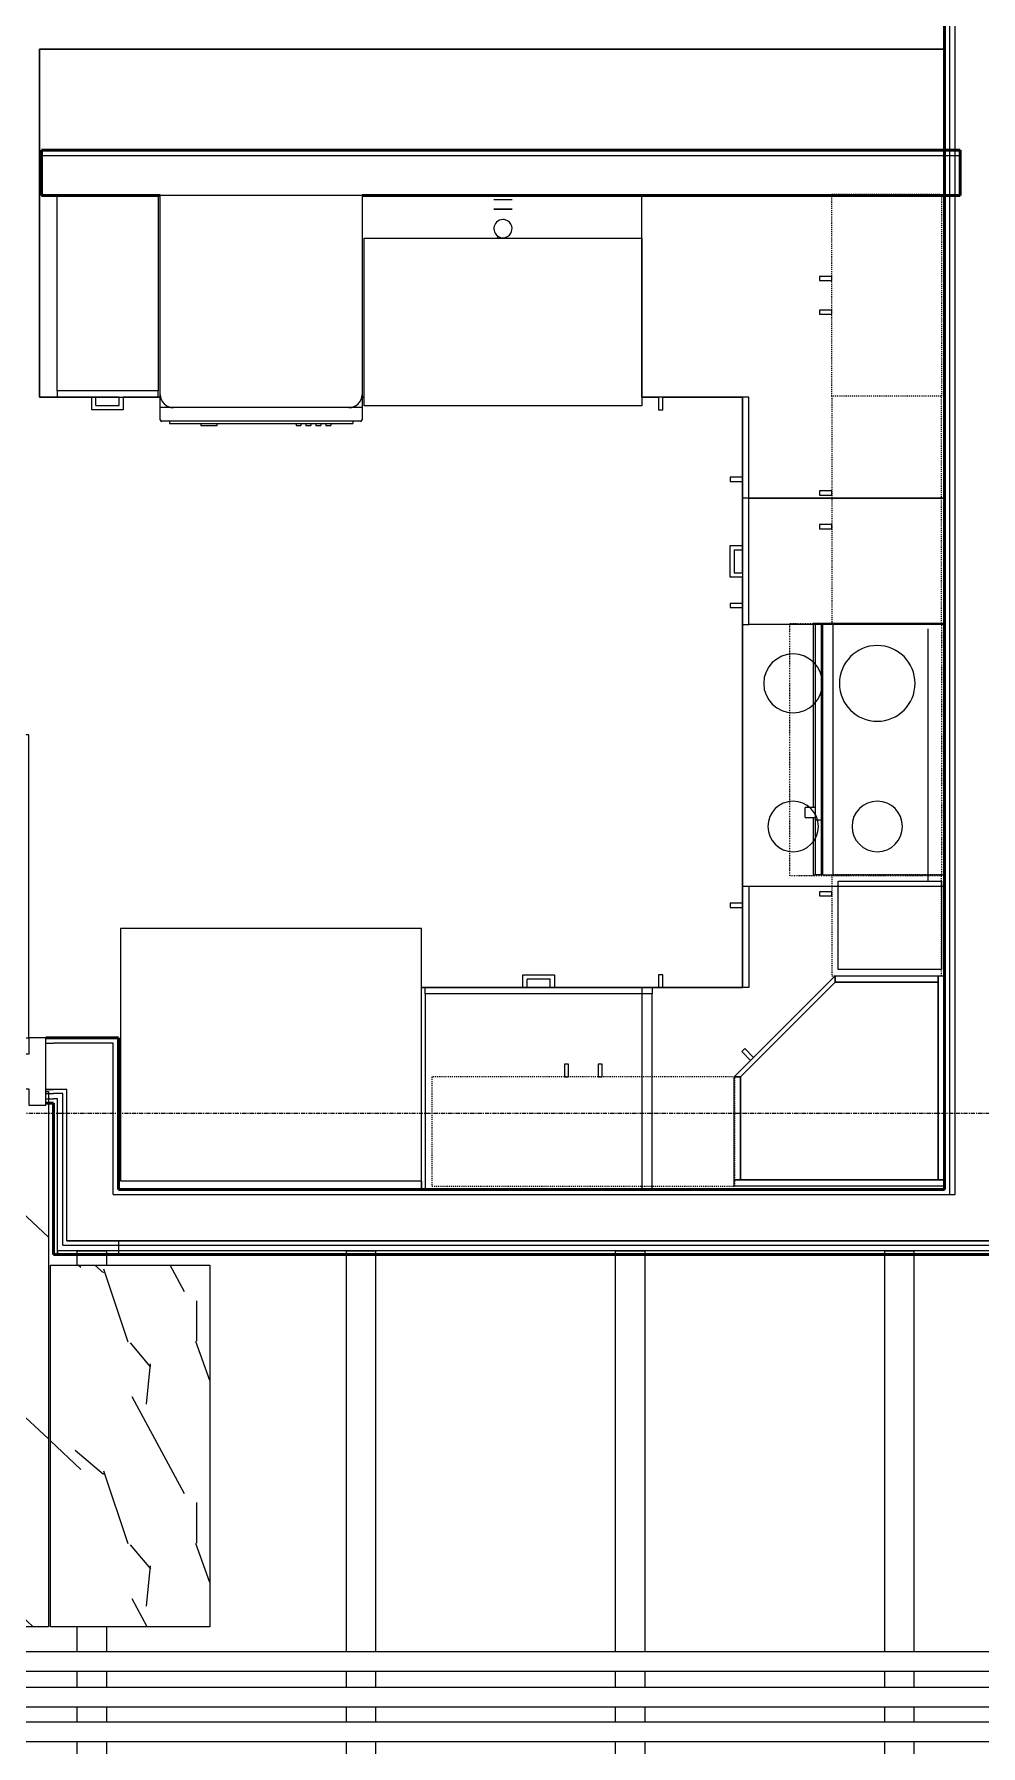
# Model space of a CAD drawing. Header units: inches. Extents: x -4218 to -1830, y 9767 to 12426.
# Drawn here: x -3028.8 to -2916.3, y 10392 to 10595.4 of the extents above; entities that cross this region are included whole.
import ezdxf

# ---------------------------------------------------------------- set-up
doc = ezdxf.new("R2010")
doc.units = ezdxf.units.IN
doc.header["$MEASUREMENT"] = 0
for name, pattern in [('Dash', [0.25, 0.125, -0.125]), ('Grid Line 1_2_', [0.875, 0.5, -0.125, 0.125, -0.125]), ('Overhead', [0.15625, 0.09375, -0.0625])]:
    doc.linetypes.add(name, pattern=pattern)
for name, color, linetype, lineweight in [('0-1', 7, 'Continuous', 5), ('0-2', 10, 'Continuous', 9), ('A-CLNG-1', 252, 'Continuous', 9), ('A-CLNG-2', 10, 'Continuous', 9), ('A-CLNG-PATT-1', 9, 'Continuous', 13), ('A-DETL-MBND', 5, 'Continuous', 9), ('A-DOOR-1', 10, 'Continuous', 9), ('A-DOOR-2', 50, 'Continuous', 20), ('A-DOOR-FRAM-3', 50, 'Continuous', 20), ('A-ROOF-1', 132, 'Continuous', 9), ('A-WALL-1', 7, 'Continuous', 50), ('A-WALL-2', 250, 'Continuous', 13), ('A-WALL-4', 252, 'Continuous', 9), ('A-WALL-5', 253, 'Continuous', 9), ('A-WALL-7', 113, 'Continuous', 9), ('I-WALL-1', 7, 'Continuous', 50), ('I-WALL-3', 252, 'Continuous', 9), ('I-WALL-4', 253, 'Continuous', 9), ('I-WALL-5', 254, 'Continuous', 9), ('P-PIPE-1', 10, 'Continuous', 9), ('P-SANR-FIXT-1', 10, 'Continuous', 9), ('P-SANR-FIXT-2', 252, 'Continuous', 9), ('Q-CASE', 31, 'Continuous', 9), ('Q-CASE-1', 253, 'Continuous', 9), ('Q-CASE-2', 252, 'Continuous', 9), ('Q-CASE-3', 10, 'Continuous', 9), ('Q-CASE-4', 252, 'Dash', 9), ('Q-CASE-5', 253, 'Dash', 9), ('Q-CASE-6', 254, 'Continuous', 9), ('Q-CASE-7', 254, 'Dash', 9), ('Q-SPCQ-1', 10, 'Continuous', 9), ('Q-SPCQ-2', 91, 'Overhead', 9), ('S-BEAM', 12, 'Continuous', 9), ('S-GRID-1', 1, 'Grid Line 1_2_', 9)]:
    doc.layers.add(name, color=color, linetype=linetype, lineweight=lineweight)

# ---------------------------------------------------------------- blocks, each defined once
blk = doc.blocks.new('Refrigerator_-_Side-by-Side_6047 - 36_ X 30_-345559-BACKGROUND - RCP - 3RD FLOOR')
at = {"layer": 'Q-SPCQ-1'}
for p, q in [((17.87, 14.42), (-17.88, 14.42)), ((-17.88, 14.42), (-17.88, -15.58)), ((17.87, -15.58), (17.87, 14.42)), ((-17.88, -15.58), (17.87, -15.58))]:
    blk.add_line(p, q, dxfattribs=at)
blk = doc.blocks.new('Range - 24_ x 30_-2320547-BACKGROUND - RCP - 3RD FLOOR')
at = {"layer": 'Q-SPCQ-1'}
blk.add_line((0, 22), (30, 22), dxfattribs=at)
for centre, radius, start, end in [((6.5, 16), 4.5, 360, 180), ((23.5, 16), 3, 360, 180), ((6.5, 16), 4.5, 180, 360), ((23.5, 16), 3, 180, 0), ((6.5, 6), 3.5, 360, 180), ((23.5, 6), 3, 360, 180), ((6.5, 6), 3.5, 180, 0), ((23.5, 6), 3, 180, 360)]:
    blk.add_arc(centre, radius, start, end, dxfattribs=at)
blk = doc.blocks.new('Dishwasher_15404 - 34_ counter-V36-BACKGROUND - RCP - 3RD FLOOR')
at = {"layer": 'Q-SPCQ-1'}
for p, q in [((0, 24), (23.68, 24)), ((0, 0), (0, 24)), ((23.68, 24), (25.25, 24)), ((25.25, 24), (26.68, 24)), ((25.25, 24), (25.25, 22.43)), ((25.25, 22.43), (25.25, 1.57)), ((26.87, 23.8), (26.87, 0.2)), ((26.87, 22.91), (27.12, 22.91)), ((27.12, 21.39), (27.12, 22.91)), ((27.12, 20.19), (27.12, 21.39)), ((27.12, 20.28), (27.37, 20.28)), ((27.12, 3.81), (27.12, 20.19)), ((27.12, 19.69), (27.37, 19.69)), ((27.12, 19.1), (27.37, 19.1)), ((27.12, 18.51), (27.37, 18.51)), ((27.37, 19.69), (27.37, 20.28)), ((27.37, 18.51), (27.37, 19.1)), ((27.12, 17.92), (27.37, 17.92)), ((27.12, 17.33), (27.37, 17.33)), ((27.12, 16.74), (27.37, 16.74)), ((27.37, 17.33), (27.37, 17.92)), ((27.37, 16.15), (27.37, 16.74)), ((27.12, 16.15), (27.37, 16.15)), ((27.37, 6.79), (27.12, 6.79)), ((27.37, 5.81), (27.37, 6.79)), ((27.12, 4.82), (27.37, 4.82)), ((27.37, 4.82), (27.37, 5.81)), ((27.12, 2.61), (27.12, 3.81)), ((27.12, 1.09), (27.12, 2.61)), ((23.68, 0), (0, 0)), ((25.25, 1.57), (25.25, 0)), ((26.87, 1.09), (27.12, 1.09)), ((25.25, 0), (23.68, 0)), ((26.68, 0), (25.25, 0))]:
    blk.add_line(p, q, dxfattribs=at)
for centre, radius, start, end in [((23.68, 22.43), 1.57, 360, 90), ((23.68, 22.43), 1.57, 32.077, 42.3359), ((23.68, 22.43), 1.57, 17.8182, 27.5266), ((23.68, 22.43), 1.57, 360, 12.8219), ((26.68, 23.8), 0.197, 360, 90), ((23.68, 1.57), 1.57, 270, 360), ((23.68, 1.57), 1.57, 317.6641, 327.923), ((23.68, 1.57), 1.57, 332.4734, 342.1818), ((23.68, 1.57), 1.57, 346.3575, 360), ((26.68, 0.2), 0.197, 270, 360), ((26.68, 0.2), 0.197, 270, 345)]:
    blk.add_arc(centre, radius, start, end, dxfattribs=at)
blk = doc.blocks.new('30quot_MicrowaveVent_11166 - 70cm miele oven-V37-BACKGROUND - RCP - 3RD FLOOR')
at = {"layer": 'Q-CASE-1'}
for p, q in [((-14.2, 0), (-14.2, -0.38)), ((15.68, -0.38), (15.68, 0))]:
    blk.add_line(p, q, dxfattribs=at)
at = {"layer": 'Q-CASE-2'}
for p, q in [((-14.2, -0.38), (-14.2, -13.23)), ((15.68, -13.23), (15.68, -0.38)), ((-14.2, -13.23), (-14.2, -14.49)), ((15.68, -13.23), (-14.2, -13.23)), ((15.68, -14.49), (15.68, -13.23)), ((-14.2, -14.49), (15.68, -14.49)), ((9.18, -14.61), (-14.2, -14.61)), ((-14.2, -14.61), (-14.2, -15.39)), ((-14.2, -15.39), (-14.2, -15.6)), ((-14.2, -15.39), (9.18, -15.39)), ((-14.2, -15.6), (7.69, -15.6)), ((7.69, -15.39), (7.69, -16.55)), ((8.88, -16.55), (8.88, -15.39)), ((8.88, -15.6), (15.68, -15.6)), ((9.18, -14.61), (9.18, -15.39)), ((15.68, -14.61), (9.18, -14.61)), ((9.18, -14.61), (9.18, -15.39)), ((9.18, -15.39), (15.68, -15.39)), ((15.68, -14.61), (15.68, -15.39)), ((15.68, -15.54), (15.68, -15.39)), ((15.68, -15.6), (15.68, -15.54)), ((7.69, -16.6), (8.88, -16.6))]:
    blk.add_line(p, q, dxfattribs=at)
at = {"layer": 'Q-CASE-6'}
blk.add_line((15.68, 0), (-14.2, 0), dxfattribs=at)
blk = doc.blocks.new('300 Series Wall Hung Cabinet_302 - 36_ x 36_-2571299-BACKGROUND - RCP - 3RD FLOOR')
at = {"layer": 'Q-CASE-2'}
for p, q in [((-1.76, -13.19), (-2.25, -13.19)), ((-2.25, -13.19), (-2.25, -14.69)), ((-1.76, -14.69), (-1.76, -13.19)), ((2.24, -13.19), (1.75, -13.19)), ((1.75, -13.19), (1.75, -14.69)), ((2.24, -14.69), (2.24, -13.19)), ((-2.25, -14.69), (-1.76, -14.69)), ((1.75, -14.69), (2.24, -14.69))]:
    blk.add_line(p, q, dxfattribs=at)
at = {"layer": 'Q-CASE-4'}
for p, q in [((-18, -0.19), (-18, -13.19)), ((18, -13.19), (18, -0.19)), ((-18, -13.19), (18, -13.19))]:
    blk.add_line(p, q, dxfattribs=at)
at = {"layer": 'Q-CASE-5'}
blk.add_line((18, -0.19), (-18, -0.19), dxfattribs=at)
blk = doc.blocks.new('Base Cabinet 3 Drawer 230 - Base Cabinet 3 Drawer 230 27_-2602705-BACKGROUND - RCP - 3RD FLOOR')
at = {"layer": 'Q-CASE-3'}
for p, q in [((-1.14, 24), (-1.14, 25.5)), ((-1.14, 25.5), (2.61, 25.5)), ((2.11, 25), (-0.64, 25)), ((-0.64, 24), (-0.64, 25)), ((2.11, 24), (2.11, 25)), ((2.61, 25.5), (2.61, 24)), ((-12.76, 24), (14.24, 24)), ((-12.76, 23.25), (-12.76, 24)), ((14.24, 23.25), (-12.76, 23.25)), ((-12.76, 23.25), (-12.76, 0)), ((-1.14, 24), (-0.64, 24)), ((2.61, 24), (2.11, 24)), ((14.24, 24), (14.24, 23.25)), ((14.24, 0), (14.24, 23.25)), ((-12.76, 0), (14.24, 0))]:
    blk.add_line(p, q, dxfattribs=at)
blk = doc.blocks.new('Base Cabinet 4 Drawer 254 - Base Cabinet 4 Drawer 254 12_-2556189-BACKGROUND - RCP - 3RD FLOOR')
at = {"layer": 'Q-CASE-3'}
for p, q in [((-5.26, -23.25), (-5.26, 0)), ((-5.26, 0), (6.74, 0)), ((6.74, 0), (6.74, -23.25)), ((-5.26, -23.25), (-5.26, -24)), ((6.74, -23.25), (-5.26, -23.25)), ((-5.26, -24), (6.74, -24)), ((-0.64, -24), (-1.14, -24)), ((-1.14, -25.5), (-1.14, -24)), ((-0.64, -25), (-0.64, -24)), ((2.11, -25), (2.11, -24)), ((2.11, -24), (2.61, -24)), ((2.61, -24), (2.61, -25.5)), ((6.74, -24), (6.74, -23.25)), ((2.61, -25.5), (-1.14, -25.5)), ((-0.64, -25), (2.11, -25))]:
    blk.add_line(p, q, dxfattribs=at)
blk = doc.blocks.new('kitchen_faucet_14143 - kitchen_faucet_14143-V38-BACKGROUND - RCP - 3RD FLOOR')
at = {"layer": 'P-SANR-FIXT-2'}
for p, q in [((-0.96, 0.61), (-0.92, 0.6)), ((2.26, 0.28), (2.26, 1.08)), ((2.26, -0.77), (2.26, 0.28)), ((2.34, 1.08), (2.34, 0.94)), ((2.34, 0.94), (2.34, 0)), ((2.34, 0), (2.34, -0.77)), ((3.44, 0.77), (3.44, 1.08)), ((3.44, 0.29), (3.44, 0.77)), ((3.44, -0.77), (3.44, 0.28)), ((2.26, -1.08), (2.26, -0.77)), ((2.34, -0.77), (2.34, -1.08)), ((3.44, -1.08), (3.44, -0.77))]:
    blk.add_line(p, q, dxfattribs=at)
at = {"layer": 'P-SANR-FIXT-2', "flags": 128}
blk.add_lwpolyline([(-1.12, 0.66), (-1.08, 0.65), (-1.04, 0.64), (-1, 0.62), (-0.96, 0.61)], dxfattribs=at)
at = {"layer": 'P-SANR-FIXT-2'}
for start, end in [(120, 180), (180, 240), (45, 120), (0, 45), (345, 0), (240, 285), (285, 345)]:
    blk.add_arc((0, 0), 1.08, start, end, dxfattribs=at)
blk = doc.blocks.new('Stainless Steel Farmhous Kitchen Sink - Stainless Steel Farmhous Kitchen Sink-2552578-BACKGROUND - RCP - 3RD FLOOR')
at = {"layer": 'P-SANR-FIXT-1'}
for p, q in [((-33, 22.2), (0, 22.2)), ((-33, 2.25), (-33, 22.2)), ((0, 22.2), (0, 2.25)), ((0, 2.25), (-33, 2.25))]:
    blk.add_line(p, q, dxfattribs=at)
blk = doc.blocks.new('308 - 308-V39-BACKGROUND - RCP - 3RD FLOOR')
at = {"layer": 'Q-CASE'}
for p, q in [((-12, 13.19), (0, 25.19)), ((0, 24.44), (-11.25, 13.19)), ((0, 25.19), (0, 24.44)), ((-11.25, 13.19), (-12, 13.19))]:
    blk.add_line(p, q, dxfattribs=at)
at = {"layer": 'Q-CASE-1'}
for p, q in [((12.63, 25.19), (13, 25.19)), ((12.62, 0.19), (-12, 0.19)), ((13, 0.94), (12.63, 0.94)), ((12.63, 0.94), (13, 0.94))]:
    blk.add_line(p, q, dxfattribs=at)
at = {"layer": 'Q-CASE-2'}
for p, q in [((-11.25, 13.19), (0, 24.44)), ((0, 25.19), (12.25, 25.19)), ((0, 24.44), (0, 25.19)), ((0, 24.44), (12.25, 24.44)), ((12.25, 24.44), (0, 24.44)), ((12.25, 25.19), (12.25, 24.44)), ((12.25, 0.94), (12.25, 25.19)), ((12.25, 25.19), (12.63, 25.19)), ((12.25, 24.44), (12.25, 0.94)), ((-10.76, 16.55), (-11.11, 16.2)), ((-9.7, 15.49), (-10.76, 16.55)), ((-11.11, 16.2), (-10.05, 15.14)), ((-12, 13.19), (-11.25, 13.19)), ((-12, 0.94), (-12, 13.19)), ((-11.25, 0.94), (-11.25, 13.19)), ((-11.25, 13.19), (-11.25, 0.94)), ((-11.25, 0.94), (-12, 0.94)), ((-12, 0.19), (-12, 0.94)), ((-12, 0.94), (12.63, 0.94)), ((12.25, 0.94), (-11.25, 0.94)), ((12.63, 0.94), (12.25, 0.94))]:
    blk.add_line(p, q, dxfattribs=at)
at = {"layer": 'Q-CASE-6'}
for p, q in [((13, 25.19), (13, 0.94)), ((13, 0.19), (12.63, 0.19)), ((13, 0.94), (13, 0.19))]:
    blk.add_line(p, q, dxfattribs=at)
blk = doc.blocks.new('Base Cabinet Corner 197 - Base Cabinet Corner 197-2569781-BACKGROUND - RCP - 3RD FLOOR')
at = {"layer": 'Q-CASE-3'}
for p, q in [((0.74, 36), (-23.26, 36)), ((-23.26, 36), (-23.26, 0)), ((0.74, 23.25), (0.74, 36)), ((0.74, 24), (0.74, 36)), ((0.73, 34), (0.73, 33.51)), ((2.23, 34), (0.73, 34)), ((0.73, 33.51), (2.23, 33.51)), ((2.23, 33.51), (2.23, 34)), ((10.73, 25.5), (10.24, 25.5)), ((10.24, 25.5), (10.24, 24)), ((10.73, 24), (10.73, 25.5)), ((12.74, 24), (0.74, 24)), ((0.74, 23.25), (0.74, 24)), ((12.74, 23.25), (0.74, 23.25)), ((10.24, 24), (10.73, 24)), ((12.74, 0), (12.74, 24)), ((-23.26, 0), (12.74, 0))]:
    blk.add_line(p, q, dxfattribs=at)
blk = doc.blocks.new('300 Series Wall Hung Cabinet_302 - 27_ X 36_-2604985-BACKGROUND - RCP - 3RD FLOOR')
at = {"layer": 'Q-CASE-2'}
for p, q in [((-1.76, -13.19), (-2.25, -13.19)), ((-2.25, -13.19), (-2.25, -14.69)), ((-1.76, -14.69), (-1.76, -13.19)), ((2.24, -13.19), (1.75, -13.19)), ((1.75, -13.19), (1.75, -14.69)), ((2.24, -14.69), (2.24, -13.19)), ((-2.25, -14.69), (-1.76, -14.69)), ((1.75, -14.69), (2.24, -14.69))]:
    blk.add_line(p, q, dxfattribs=at)
at = {"layer": 'Q-CASE-4'}
for p, q in [((-13.5, -0.19), (-13.5, -13.19)), ((13.5, -13.19), (13.5, -0.19)), ((-13.5, -13.19), (13.5, -13.19))]:
    blk.add_line(p, q, dxfattribs=at)
at = {"layer": 'Q-CASE-5'}
blk.add_line((13.5, -0.19), (-13.5, -0.19), dxfattribs=at)
blk = doc.blocks.new('Base Cabinet Corner 197 - Base Cabinet Corner 197-2565125-BACKGROUND - RCP - 3RD FLOOR')
at = {"layer": 'Q-CASE-3'}
for p, q in [((-23.26, 0), (12.74, 0)), ((-23.26, -36), (-23.26, 0)), ((12.74, 0), (12.74, -24)), ((0.74, -23.25), (0.74, -36)), ((12.74, -23.25), (0.74, -23.25)), ((0.74, -23.25), (0.74, -24)), ((0.74, -24), (0.74, -36)), ((12.74, -24), (0.74, -24)), ((10.73, -24), (10.24, -24)), ((10.24, -24), (10.24, -25.5)), ((10.73, -25.5), (10.73, -24)), ((10.24, -25.5), (10.73, -25.5)), ((2.23, -33.51), (0.73, -33.51)), ((0.73, -33.51), (0.73, -34)), ((0.73, -34), (2.23, -34)), ((2.23, -34), (2.23, -33.51)), ((0.74, -36), (-23.26, -36))]:
    blk.add_line(p, q, dxfattribs=at)
blk = doc.blocks.new('300 Series Wall Hung Cabinet_301 - 12_-2216986-BACKGROUND - RCP - 3RD FLOOR')
at = {"layer": 'Q-CASE-1'}
blk.add_line((-5.25, -0.19), (5.25, -0.19), dxfattribs=at)
at = {"layer": 'Q-CASE-2'}
for p, q in [((-5.25, -12.44), (-5.25, -0.19)), ((5.25, -0.19), (5.25, -12.44)), ((5.25, -12.44), (-5.25, -12.44)), ((-3.51, -13.19), (-4, -13.19)), ((-4, -13.19), (-4, -14.69)), ((-3.51, -14.69), (-3.51, -13.19)), ((-4, -14.69), (-3.51, -14.69))]:
    blk.add_line(p, q, dxfattribs=at)
at = {"layer": 'Q-CASE-4'}
for p, q in [((-6, -0.19), (-6, -13.19)), ((6, -13.19), (6, -0.19)), ((-6, -13.19), (6, -13.19))]:
    blk.add_line(p, q, dxfattribs=at)
at = {"layer": 'Q-CASE-5'}
blk.add_line((6, -0.19), (-6, -0.19), dxfattribs=at)
blk = doc.blocks.new('Single Door 1 Drawer 211 - 211 Base Cabinet Single Door1 Drawer 15_-2709718-BACKGROUND - RCP - 3RD FLOOR')
at = {"layer": 'Q-CASE-3'}
for p, q in [((-11.26, -23.25), (-11.26, 0)), ((-11.26, 0), (3.74, 0)), ((3.74, 0), (3.74, -23.25)), ((-11.26, -23.25), (-11.26, -24)), ((3.74, -23.25), (-11.26, -23.25)), ((-11.26, -24), (3.74, -24)), ((-5.14, -24), (-5.64, -24)), ((-5.64, -25.5), (-5.64, -24)), ((-5.14, -25), (-5.14, -24)), ((-2.39, -25), (-2.39, -24)), ((-2.39, -24), (-1.89, -24)), ((-1.89, -24), (-1.89, -25.5)), ((1.73, -24), (1.24, -24)), ((1.24, -24), (1.24, -25.5)), ((1.73, -25.5), (1.73, -24)), ((3.74, -24), (3.74, -23.25)), ((-1.89, -25.5), (-5.64, -25.5)), ((-5.14, -25), (-2.39, -25)), ((1.24, -25.5), (1.73, -25.5))]:
    blk.add_line(p, q, dxfattribs=at)
blk = doc.blocks.new('300 Series Wall Hung Cabinet_302 - 24_ X 36_-V45-BACKGROUND - RCP - 3RD FLOOR')
at = {"layer": 'Q-CASE-2'}
for p, q in [((-1.76, 14.69), (-2.25, 14.69)), ((-2.25, 14.69), (-2.25, 13.19)), ((-1.76, 13.19), (-1.76, 14.69)), ((2.24, 14.69), (1.75, 14.69)), ((1.75, 14.69), (1.75, 13.19)), ((2.24, 13.19), (2.24, 14.69)), ((-2.25, 13.19), (-1.76, 13.19)), ((1.75, 13.19), (2.24, 13.19))]:
    blk.add_line(p, q, dxfattribs=at)
at = {"layer": 'Q-CASE-4'}
for p, q in [((-12, 0.19), (-12, 13.19)), ((-12, 13.19), (11.87, 13.19))]:
    blk.add_line(p, q, dxfattribs=at)
at = {"layer": 'Q-CASE-5'}
for p, q in [((11.87, 13.19), (12, 13.19)), ((12, 13.19), (12, 0.19)), ((11.87, 0.19), (-12, 0.19))]:
    blk.add_line(p, q, dxfattribs=at)
at = {"layer": 'Q-CASE-7'}
blk.add_line((12, 0.19), (11.87, 0.19), dxfattribs=at)
blk = doc.blocks.new('Range_Hood_386 - 30_ Wide-2577799-BACKGROUND - RCP - 3RD FLOOR')
at = {"layer": 'Q-SPCQ-2'}
for p, q in [((-15, -6), (-15, 12)), ((-15, 12), (15, 12)), ((15, 12), (15, -6)), ((15, -6), (-15, -6))]:
    blk.add_line(p, q, dxfattribs=at)
blk = doc.blocks.new('CTR - 1st Phase - Unit Layouts_rvt-1-BACKGROUND - RCP - 3RD FLOOR')
at = {"layer": 'A-WALL-1'}
for p, q in [((-3027.92, 10576.29), (-3027.92, 10581.66)), ((-3027.92, 10581.66), (-2918.7, 10581.66)), ((-2918.7, 10581.66), (-2918.7, 10576.29)), ((-3013.82, 10576.29), (-3027.92, 10576.29)), ((-2918.7, 10576.29), (-2989.82, 10576.29))]:
    blk.add_line(p, q, dxfattribs=at)
at = {"layer": 'A-WALL-2'}
blk.add_line((-3027.92, 10581.04), (-2918.7, 10581.04), dxfattribs=at)
at = {"layer": 'A-WALL-4'}
for p, q in [((-3027.92, 10581.66), (-3027.92, 10576.29)), ((-3027.92, 10581.66), (-2920.57, 10581.66)), ((-3013.82, 10576.29), (-3027.92, 10576.29)), ((-2920.57, 10576.29), (-2989.82, 10576.29))]:
    blk.add_line(p, q, dxfattribs=at)
at = {"layer": 'A-WALL-5'}
for p, q in [((-2920.57, 10581.66), (-2918.7, 10581.66)), ((-2918.7, 10581.66), (-2918.7, 10576.29)), ((-2918.7, 10576.29), (-2920.57, 10576.29))]:
    blk.add_line(p, q, dxfattribs=at)
at = {"layer": 'A-WALL-7'}
for p, q in [((-2920.57, 10593.66), (-3028.16, 10593.66)), ((-3028.16, 10593.66), (-3028.16, 10552.29)), ((-3028.16, 10552.29), (-3028.16, 10593.66)), ((-3028.16, 10593.66), (-2920.57, 10593.66)), ((-2920.57, 10581.66), (-2920.57, 10593.66)), ((-2920.57, 10593.66), (-2920.57, 10581.66)), ((-2920.57, 10576.29), (-2920.57, 10581.66)), ((-2920.57, 10581.66), (-2920.57, 10576.29)), ((-2920.57, 10458.16), (-2920.57, 10576.29)), ((-2920.57, 10576.29), (-2920.57, 10458.16)), ((-3028.16, 10552.29), (-3021.94, 10552.29)), ((-3021.94, 10552.29), (-3028.16, 10552.29)), ((-3021.45, 10552.29), (-3018.7, 10552.29)), ((-3018.7, 10552.29), (-3021.45, 10552.29)), ((-3018.21, 10552.29), (-3013.82, 10552.29)), ((-3013.82, 10552.29), (-3018.21, 10552.29)), ((-2989.82, 10552.29), (-2989.57, 10552.29)), ((-2989.57, 10552.29), (-2989.82, 10552.29)), ((-2956.57, 10552.29), (-2954.57, 10552.29)), ((-2954.57, 10552.29), (-2956.57, 10552.29)), ((-2954.09, 10552.29), (-2944.57, 10552.29)), ((-2944.57, 10552.29), (-2954.09, 10552.29)), ((-2944.57, 10552.29), (-2944.57, 10542.79)), ((-2944.57, 10542.79), (-2944.57, 10552.29)), ((-2944.57, 10542.79), (-2944.57, 10542.3)), ((-2944.57, 10542.3), (-2944.57, 10534.66)), ((-2944.57, 10534.66), (-2944.57, 10542.3)), ((-2944.57, 10534.66), (-2944.57, 10534.17)), ((-2944.57, 10534.17), (-2944.57, 10531.41)), ((-2944.57, 10531.41), (-2944.57, 10534.17)), ((-2944.57, 10531.41), (-2944.57, 10530.91)), ((-2944.57, 10530.91), (-2944.57, 10527.79)), ((-2944.57, 10527.79), (-2944.57, 10530.91)), ((-2944.57, 10527.79), (-2944.57, 10527.3)), ((-2944.57, 10527.3), (-2944.57, 10492.15)), ((-2944.57, 10492.15), (-2944.57, 10527.3)), ((-2944.57, 10492.15), (-2944.57, 10491.66)), ((-2944.57, 10491.66), (-2944.57, 10482.16)), ((-2944.57, 10482.16), (-2944.57, 10491.66)), ((-2970.7, 10482.16), (-2982.77, 10482.16)), ((-2982.77, 10482.16), (-2970.7, 10482.16)), ((-2970.2, 10482.16), (-2970.7, 10482.16)), ((-2967.45, 10482.16), (-2970.2, 10482.16)), ((-2970.2, 10482.16), (-2967.45, 10482.16)), ((-2966.95, 10482.16), (-2967.45, 10482.16)), ((-2944.57, 10482.16), (-2966.95, 10482.16)), ((-2966.95, 10482.16), (-2944.57, 10482.16)), ((-2982.77, 10459.16), (-2982.77, 10458.16)), ((-2982.77, 10458.16), (-2982.77, 10459.16)), ((-2982.77, 10458.16), (-2920.57, 10458.16)), ((-2920.57, 10458.16), (-2982.77, 10458.16))]:
    blk.add_line(p, q, dxfattribs=at)
at = {"layer": '0-2'}
for name, p, rotation in [('300 Series Wall Hung Cabinet_302 - 24_ X 36_-V45-BACKGROUND - RCP - 3RD FLOOR', (-2920.76, 10564.42), 89.99999999999984), ('Dishwasher_15404 - 34_ counter-V36-BACKGROUND - RCP - 3RD FLOOR', (-3013.82, 10576.31), 269.9999999999772), ('kitchen_faucet_14143 - kitchen_faucet_14143-V38-BACKGROUND - RCP - 3RD FLOOR', (-2973.07, 10572.33), 90.00000000000729), ('Base Cabinet Corner 197 - Base Cabinet Corner 197-2565125-BACKGROUND - RCP - 3RD FLOOR', (-2920.57, 10553.03), 269.9999999999955), ('Stainless Steel Farmhous Kitchen Sink - Stainless Steel Farmhous Kitchen Sink-2552578-BACKGROUND - RCP - 3RD FLOOR', (-2989.57, 10573.46), 180), ('300 Series Wall Hung Cabinet_302 - 27_ X 36_-2604985-BACKGROUND - RCP - 3RD FLOOR', (-2920.76, 10538.92), 269.9999999999998), ('Single Door 1 Drawer 211 - 211 Base Cabinet Single Door1 Drawer 15_-2709718-BACKGROUND - RCP - 3RD FLOOR', (-2920.57, 10529.03), 269.9999999999974), ('Range - 24_ x 30_-2320547-BACKGROUND - RCP - 3RD FLOOR', (-2944.57, 10524.79), 269.9999999999817), ('Range_Hood_386 - 30_ Wide-2577799-BACKGROUND - RCP - 3RD FLOOR', (-2932.95, 10510.42), 270.0000000000022), ('30quot_MicrowaveVent_11166 - 70cm miele oven-V37-BACKGROUND - RCP - 3RD FLOOR', (-2920.57, 10511.22), 269.9999999999994), ('300 Series Wall Hung Cabinet_301 - 12_-2216986-BACKGROUND - RCP - 3RD FLOOR', (-2920.76, 10489.54), 269.9999999999998), ('Base Cabinet Corner 197 - Base Cabinet Corner 197-2569781-BACKGROUND - RCP - 3RD FLOOR', (-2920.57, 10481.43), 90.00000000000179), ('Refrigerator_-_Side-by-Side_6047 - 36_ X 30_-345559-BACKGROUND - RCP - 3RD FLOOR', (-3000.65, 10473.59), 180), ('300 Series Wall Hung Cabinet_302 - 36_ x 36_-2571299-BACKGROUND - RCP - 3RD FLOOR', (-2963.51, 10458.35), 180)]:
    blk.add_blockref(name, p, dxfattribs=dict(at, rotation=rotation))
for name, p in [('Base Cabinet 4 Drawer 254 - Base Cabinet 4 Drawer 254 12_-2556189-BACKGROUND - RCP - 3RD FLOOR', (-3020.81, 10576.31)), ('Base Cabinet 3 Drawer 230 - Base Cabinet 3 Drawer 230 27_-2602705-BACKGROUND - RCP - 3RD FLOOR', (-2969.56, 10458.16)), ('308 - 308-V39-BACKGROUND - RCP - 3RD FLOOR', (-2933.57, 10458.35))]:
    blk.add_blockref(name, p, dxfattribs=at)
blk = doc.blocks.new('HOLLOW METAL - UNIT DOOR-2191979-BACKGROUND - RCP - 3RD FLOOR')
at = {"layer": 'A-DOOR-1'}
blk.add_arc((18, 4.125), 36, 90, 180, dxfattribs=at)
at = {"layer": 'A-DOOR-2'}
for p, q in [((18, 40.125), (16.25, 40.125)), ((16.25, 40.125), (16.25, 4.125)), ((18, 4.125), (18, 40.125)), ((16.25, 4.125), (18, 4.125))]:
    blk.add_line(p, q, dxfattribs=at)
at = {"layer": 'A-DOOR-FRAM-3'}
for p, q in [((-18, 4.125), (-20, 4.125)), ((-20, 4.125), (-20, -3.875)), ((-18, 2.1875), (-18, 4.125)), ((18, 4.125), (18, 2.1875)), ((20, 4.125), (18, 4.125)), ((20, -3.875), (20, 4.125)), ((-17.375, 2.1875), (-18, 2.1875)), ((-17.375, -1.9375), (-17.375, 2.1875)), ((18, 2.1875), (17.375, 2.1875)), ((17.375, 2.1875), (17.375, -1.9375)), ((-18, -3.875), (-18, -1.9375)), ((-18, -1.9375), (-17.375, -1.9375)), ((17.375, -1.9375), (18, -1.9375)), ((18, -1.9375), (18, -3.875)), ((-20, -3.875), (-18, -3.875)), ((18, -3.875), (20, -3.875))]:
    blk.add_line(p, q, dxfattribs=at)
blk = doc.blocks.new('CTR - 1st Phase - Common Walls_rvt-1-BACKGROUND - RCP - 3RD FLOOR')
at = {"layer": 'A-CLNG-PATT-1'}
h = blk.add_hatch(dxfattribs=at)
h.set_pattern_fill('FP_1', color=256, style=0, pattern_type=2)
h.set_pattern_definition([(108.435, (6.24, 0), (-23.9995167, 47.999875), [9.107, -66.787]), (139.399, (3.36, 8.64), (-144.0005735, 119.9994401), [4.425, -216.844]), (136.848, (24, 11.52), (-360.00235884, 335.99803914), [10.527, -515.834]), (109.983, (16.32, 18.72), (-71.99926767, 192.0004429), [5.618, -275.295]), (90, (14.4, 0), (-24, 24), [4.8, -19.2]), (118.443, (14.4, 4.8), (168.00080613, -311.999948405), [13.101, -641.971]), (84.289, (8.16, 16.32), (-24.00143285, -215.9997167), [4.824, -236.373]), (129.806, (8.64, 21.12), (96.0006462, -119.9991583), [3.749, -183.697])])
h.paths.add_polyline_path([(-3026.86, 10406.19), (-3007.91, 10406.19), (-3007.91, 10449.16), (-3026.86, 10449.16), (-3026.86, 10407.08)], flags=0)
h.paths.add_polyline_path([(-3083.22, 10406.19), (-3065.51, 10406.19), (-3065.51, 10468.16), (-3067.42, 10468.16), (-3067.42, 10469.8), (-3084.46, 10469.8), (-3084.46, 10406.19)], flags=0)
h.paths.add_polyline_path([(-3065.26, 10406.19), (-3027.11, 10406.19), (-3027.11, 10469.8), (-3027.42, 10469.8), (-3027.42, 10468.16), (-3029.42, 10468.16), (-3029.42, 10469.8), (-3065.26, 10469.8), (-3065.26, 10407.08)], flags=0)
at = {"layer": 'A-CLNG-1'}
for p, q in [((-3027.42, 10469.8), (-3027.11, 10469.8)), ((-3027.11, 10469.8), (-3027.11, 10468.41))]:
    blk.add_line(p, q, dxfattribs=at)
at = {"layer": 'A-CLNG-2'}
for p, q in [((-3027.11, 10468.41), (-3027.11, 10406.19)), ((-3026.86, 10406.19), (-3026.86, 10449.16)), ((-3026.86, 10449.16), (-3007.91, 10449.16)), ((-3007.91, 10449.16), (-3007.91, 10406.19)), ((-3027.11, 10406.19), (-3065.26, 10406.19)), ((-3007.91, 10406.19), (-3026.86, 10406.19))]:
    blk.add_line(p, q, dxfattribs=at)
at = {"layer": 'A-WALL-2'}
for p, q in [((-2919.95, 10458.16), (-2919.95, 10843.14)), ((-2919.32, 10458.16), (-2919.32, 10843.14)), ((-3027.42, 10475.54), (-3026.52, 10475.54)), ((-3024.9, 10475.54), (-3026.52, 10475.54)), ((-3019.4, 10475.54), (-3024.9, 10475.54)), ((-3019.4, 10457.54), (-3019.4, 10475.54)), ((-3027.42, 10470.04), (-3026.52, 10470.04)), ((-3027.42, 10469.54), (-3026.52, 10469.54)), ((-3027.42, 10468.91), (-3026.52, 10468.91)), ((-3025.4, 10470.04), (-3026.52, 10470.04)), ((-3026.02, 10469.54), (-3026.52, 10469.54)), ((-3026.02, 10468.91), (-3026.52, 10468.91)), ((-3025.4, 10469.54), (-3026.02, 10469.54)), ((-3026.02, 10450.91), (-3026.02, 10468.91)), ((-3024.9, 10470.04), (-3025.4, 10470.04)), ((-3025.4, 10451.54), (-3025.4, 10469.54)), ((-3024.9, 10452.04), (-3024.9, 10470.04)), ((-3019.4, 10457.54), (-3018.77, 10457.54)), ((-3018.77, 10457.54), (-2919.95, 10457.54)), ((-2919.95, 10457.54), (-2919.95, 10458.16)), ((-2919.95, 10457.54), (-2919.32, 10457.54)), ((-2919.95, 10457.54), (-2919.32, 10457.54)), ((-2919.32, 10457.54), (-2919.32, 10458.16)), ((-3026.02, 10450.91), (-3026.02, 10450.41)), ((-3026.02, 10450.91), (-3025.4, 10450.91)), ((-3026.02, 10450.41), (-3026.02, 10450.91)), ((-3025.4, 10451.54), (-3024.9, 10451.54)), ((-3025.4, 10450.91), (-3018.77, 10450.91)), ((-3024.9, 10452.04), (-3019.4, 10452.04)), ((-3024.9, 10451.54), (-3018.77, 10451.54)), ((-3019.4, 10452.04), (-3018.77, 10452.04)), ((-3018.77, 10452.04), (-2786.1, 10452.04)), ((-3018.77, 10451.54), (-2786.1, 10451.54)), ((-3018.77, 10450.91), (-2786.1, 10450.91))]:
    blk.add_line(p, q, dxfattribs=at)
at = {"layer": 'I-WALL-1'}
for p, q in [((-2920.57, 10458.16), (-2920.57, 10843.14)), ((-3027.42, 10476.16), (-3026.52, 10476.16)), ((-3026.52, 10476.16), (-3019.4, 10476.16)), ((-3019.4, 10476.16), (-3018.77, 10476.16)), ((-3018.77, 10476.16), (-3018.77, 10458.16)), ((-3026.52, 10468.41), (-3027.42, 10468.41)), ((-3026.52, 10450.41), (-3026.52, 10468.41)), ((-3018.77, 10458.16), (-2920.57, 10458.16)), ((-3026.02, 10450.41), (-3026.52, 10450.41)), ((-3018.77, 10450.41), (-3026.02, 10450.41)), ((-2786.1, 10450.41), (-3018.77, 10450.41))]:
    blk.add_line(p, q, dxfattribs=at)
at = {"layer": 'I-WALL-3'}
for p, q in [((-3026.52, 10468.41), (-3027.11, 10468.41)), ((-3026.52, 10450.41), (-3026.52, 10468.41)), ((-3026.52, 10450.41), (-3026.15, 10450.41)), ((-2786.1, 10450.41), (-3007.91, 10450.41))]:
    blk.add_line(p, q, dxfattribs=at)
at = {"layer": 'I-WALL-4'}
for p, q in [((-3026.15, 10450.41), (-3018.77, 10450.41)), ((-3018.77, 10452.04), (-3018.77, 10450.79)), ((-3018.77, 10452.04), (-3018.77, 10450.79)), ((-3007.91, 10450.41), (-3018.77, 10450.41))]:
    blk.add_line(p, q, dxfattribs=at)
at = {"layer": 'I-WALL-5'}
blk.add_line((-3018.77, 10450.79), (-3018.77, 10450.41), dxfattribs=at)
blk.add_line((-3018.77, 10450.79), (-3018.77, 10450.41), dxfattribs=at)
at = {"layer": 'P-PIPE-1'}
for p, q in [((-3361.18, 10403.25), (-2798.23, 10403.25)), ((-2798.23, 10400.87), (-3361.18, 10400.87)), ((-3361.18, 10399.01), (-2798.23, 10399.01)), ((-2798.23, 10396.63), (-3361.18, 10396.63)), ((-3361.18, 10394.88), (-2798.23, 10394.88)), ((-2798.23, 10392.5), (-3361.18, 10392.5))]:
    blk.add_line(p, q, dxfattribs=at)
at = {"layer": '0-2'}
blk.add_blockref('HOLLOW METAL - UNIT DOOR-2191979-BACKGROUND - RCP - 3RD FLOOR', (-3047.42, 10472.04), dxfattribs=at)
blk = doc.blocks.new('Dimension Lumber - LVL - 3_5X5_5-2690765-BACKGROUND - RCP - 3RD FLOOR')
at = {"layer": 'A-DETL-MBND'}
for p, q in [((-3020.17, 10450.81), (-3023.67, 10450.81)), ((-3023.67, 10450.41), (-3023.67, 10450.78)), ((-3023.67, 10450.16), (-3023.67, 10450.41)), ((-3020.17, 10450.41), (-3020.17, 10450.79)), ((-3020.17, 10450.16), (-3020.17, 10450.41)), ((-3023.67, 10449.16), (-3023.67, 10450.16)), ((-3020.17, 10449.16), (-3020.17, 10450.16)), ((-3023.67, 10403.25), (-3023.67, 10406.19)), ((-3020.17, 10403.25), (-3020.17, 10406.19)), ((-3023.67, 10399.01), (-3023.67, 10400.87)), ((-3020.17, 10399.01), (-3020.17, 10400.87)), ((-3023.67, 10394.88), (-3023.67, 10396.63)), ((-3020.17, 10394.88), (-3020.17, 10396.63)), ((-3023.67, 10381.16), (-3023.67, 10392.5)), ((-3020.17, 10381.16), (-3020.17, 10392.5)), ((-3023.67, 10381.03), (-3023.67, 10381.16)), ((-3020.17, 10381.03), (-3020.17, 10381.16)), ((-3023.67, 10380.91), (-3023.67, 10381.03)), ((-3023.67, 10381.03), (-3020.17, 10381.03)), ((-3020.17, 10380.91), (-3023.67, 10380.91)), ((-3020.17, 10381.03), (-3020.17, 10380.91))]:
    blk.add_line(p, q, dxfattribs=at)
blk = doc.blocks.new('Dimension Lumber - LVL - 3_5X5_5-V164-BACKGROUND - RCP - 3RD FLOOR')
at = {"layer": 'A-DETL-MBND'}
for p, q in [((-2988.17, 10450.81), (-2991.67, 10450.81)), ((-2991.67, 10450.41), (-2991.67, 10450.81)), ((-2991.67, 10403.25), (-2991.67, 10450.41)), ((-2988.17, 10450.41), (-2988.17, 10450.81)), ((-2988.17, 10403.25), (-2988.17, 10450.41)), ((-2991.67, 10399.01), (-2991.67, 10400.87)), ((-2988.17, 10399.01), (-2988.17, 10400.87)), ((-2991.67, 10394.88), (-2991.67, 10396.63)), ((-2988.17, 10394.88), (-2988.17, 10396.63)), ((-2991.67, 10381.16), (-2991.67, 10392.5)), ((-2988.17, 10381.16), (-2988.17, 10392.5)), ((-2991.67, 10381.03), (-2991.67, 10381.16)), ((-2988.17, 10381.03), (-2988.17, 10381.16)), ((-2991.67, 10380.91), (-2991.67, 10381.03)), ((-2991.67, 10381.03), (-2988.17, 10381.03)), ((-2988.17, 10380.91), (-2991.67, 10380.91)), ((-2988.17, 10381.03), (-2988.17, 10380.91))]:
    blk.add_line(p, q, dxfattribs=at)
blk = doc.blocks.new('Dimension Lumber - LVL - 3_5X5_5-V165-BACKGROUND - RCP - 3RD FLOOR')
at = {"layer": 'A-DETL-MBND'}
for p, q in [((-2924.17, 10450.81), (-2927.67, 10450.81)), ((-2927.67, 10450.41), (-2927.67, 10450.81)), ((-2927.67, 10403.25), (-2927.67, 10450.41)), ((-2924.17, 10450.41), (-2924.17, 10450.81)), ((-2924.17, 10403.25), (-2924.17, 10450.41)), ((-2927.67, 10399.01), (-2927.67, 10400.87)), ((-2924.17, 10399.01), (-2924.17, 10400.87)), ((-2927.67, 10394.88), (-2927.67, 10396.63)), ((-2924.17, 10394.88), (-2924.17, 10396.63)), ((-2927.67, 10381.16), (-2927.67, 10392.5)), ((-2924.17, 10381.16), (-2924.17, 10392.5)), ((-2927.67, 10381.03), (-2927.67, 10381.16)), ((-2924.17, 10381.03), (-2924.17, 10381.16)), ((-2927.67, 10380.93), (-2927.67, 10381.03)), ((-2927.67, 10381.03), (-2924.17, 10381.03)), ((-2924.17, 10380.91), (-2927.67, 10380.91)), ((-2924.17, 10381.03), (-2924.17, 10380.94))]:
    blk.add_line(p, q, dxfattribs=at)

msp = doc.modelspace()

# ---------------------------------------------------------------- linework, layer by layer
at = {"layer": 'A-ROOF-1'}
for p, q in [((-3024.9, 10470.04), (-3027.42, 10470.04)), ((-3024.9, 10452.04), (-3024.9, 10470.04)), ((-2779.97, 10452.04), (-3024.9, 10452.04))]:
    msp.add_line(p, q, dxfattribs=at)
at = {"layer": 'S-GRID-1'}
msp.add_line((-1830.2, 10467.19), (-4168.71, 10467.19), dxfattribs=at)

# ---------------------------------------------------------------- block references
at = {"layer": '0-1'}
for name in ['CTR - 1st Phase - Unit Layouts_rvt-1-BACKGROUND - RCP - 3RD FLOOR', 'CTR - 1st Phase - Common Walls_rvt-1-BACKGROUND - RCP - 3RD FLOOR']:
    msp.add_blockref(name, (0, 0), dxfattribs=at)
at = {"layer": 'S-BEAM'}
for name, p in [('Dimension Lumber - LVL - 3_5X5_5-2690765-BACKGROUND - RCP - 3RD FLOOR', (0, 0)), ('Dimension Lumber - LVL - 3_5X5_5-V164-BACKGROUND - RCP - 3RD FLOOR', (0, 0)), ('Dimension Lumber - LVL - 3_5X5_5-V164-BACKGROUND - RCP - 3RD FLOOR', (32, 0)), ('Dimension Lumber - LVL - 3_5X5_5-V165-BACKGROUND - RCP - 3RD FLOOR', (0, 0))]:
    msp.add_blockref(name, p, dxfattribs=at)

doc.saveas('drawing.dxf')
